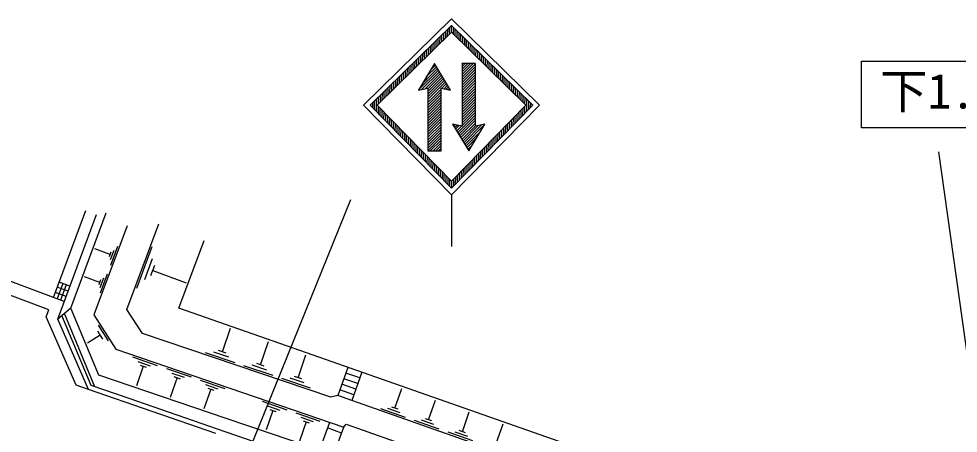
# Model space of a CAD drawing. Units: millimetres, scale not verified. Extents: x 40000 to 680000, y 20000 to 380000.
# Drawn here: x 504056 to 553427, y 290523 to 312306 of the extents above; entities that cross this region are included whole.
import ezdxf
from ezdxf.enums import TextEntityAlignment as Align

# ---------------------------------------------------------------- set-up
doc = ezdxf.new("R2010")
doc.units = ezdxf.units.MM
doc.header["$LTSCALE"] = 1000
doc.layers.add('M-BGD', color=7, linetype='Continuous', lineweight=25)
doc.layers.add('M-STR-STRC', color=7, linetype='Continuous', lineweight=25)
doc.styles.add('ＭＳ ゴシック', font='')
doc.styles.get('ＭＳ ゴシック').set_extended_font_data('MS Gothic')

msp = doc.modelspace()

# ---------------------------------------------------------------- hatches: boundary and pattern name
at = {"layer": 'M-STR-STRC'}
h = msp.add_hatch(dxfattribs=at)
h.set_pattern_fill('USER', color=256, style=0, pattern_type=2)
h.set_pattern_definition([(269.4106, (526800, 311956), (199.9894, -2.0572), []), (269.4106, (526800, 302235), (199.9894, -2.0572), [])])
h.paths.add_polyline_path([(526800, 311956), (522525, 307769), (526800, 303409), (531073, 307769), (526800, 311956), (526800, 311606), (522886, 307772), (526800, 303766), (530712, 307772), (526800, 311606)])
h = msp.add_hatch(dxfattribs=at)
h.set_pattern_fill('USER', color=256, style=0, pattern_type=2)
h.set_pattern_definition([(45, (526250, 305361), (-141.421, 141.421), []), (45, (526250, 305503), (-141.421, 141.421), [])])
h.paths.add_polyline_path([(526250, 305361), (526250, 308661), (526750, 308561), (525900, 309961), (525057, 308561), (525550, 308661), (525550, 305361)])
h = msp.add_hatch(dxfattribs=at)
h.set_pattern_fill('USER', color=256, style=0, pattern_type=2)
h.set_pattern_definition([(45, (528550, 306761), (-141.421, 141.421), []), (45, (528550, 306903), (-141.421, 141.421), [])])
h.paths.add_polyline_path([(528550, 306761), (528050, 306661), (528050, 309961), (527350, 309961), (527350, 306661), (526850, 306761), (527700, 305361)])

# ---------------------------------------------------------------- linework, layer by layer
at = {"layer": 'M-BGD'}
for p, q in [((505882, 297661), (507581, 302232)), ((506100, 296522), (508144, 302022)), ((506792, 297100), (508650, 302098)), ((509746, 301415), (508007, 296737)), ((509731, 297020), (511408, 301533)), ((508856, 299919), (508057, 300216)), ((509241, 300344), (508870, 299346)), ((510255, 298143), (511072, 300340)), ((512475, 297103), (513793, 300647)), ((508902, 300044), (508810, 299794)), ((509049, 300132), (508863, 299632)), ((510679, 298611), (511087, 299709)), ((506445, 297452), (500547, 299644)), ((511001, 298804), (511205, 299353)), ((505642, 297016), (500870, 298790)), ((508311, 298452), (507512, 298749)), ((508696, 298877), (508325, 297878)), ((511103, 299078), (512860, 298425)), ((506366, 298388), (506070, 297591)), ((506741, 298249), (506178, 298458)), ((506554, 298318), (506257, 297522)), ((508357, 298577), (508264, 298327)), ((508503, 298664), (508318, 298165)), ((506544, 297717), (505981, 297927)), ((506643, 297983), (506080, 298192)), ((505502, 296639), (505642, 297016)), ((506792, 297100), (506100, 296522)), ((508059, 292964), (506455, 296818)), ((508256, 293573), (506792, 297100)), ((508007, 296737), (509150, 294944)), ((510552, 295769), (509731, 297020)), ((519181, 294740), (512475, 297103)), ((507074, 293040), (505502, 296639)), ((507717, 292818), (506100, 296522)), ((507857, 293034), (506326, 296711)), ((508196, 295889), (508460, 295473)), ((508230, 296202), (508759, 295371)), ((520456, 292418), (510552, 295769)), ((514754, 294800), (515175, 296045)), ((508328, 295681), (507663, 295258)), ((516758, 294116), (517173, 295342)), ((509150, 294944), (521133, 290839)), ((515427, 294225), (513870, 294752)), ((515091, 294512), (514312, 294776)), ((514949, 294734), (514559, 294866)), ((510032, 294536), (511336, 294089)), ((510313, 294294), (510966, 294070)), ((518737, 293441), (519145, 294647)), ((538892, 287841), (519181, 294740)), ((510595, 294051), (510237, 293008)), ((510432, 294107), (510758, 293996)), ((511813, 293926), (513111, 293481)), ((517420, 293551), (515888, 294069)), ((517089, 293833), (516323, 294093)), ((516950, 294051), (516567, 294181)), ((521345, 293983), (520824, 292499)), ((514963, 291303), (508256, 293573)), ((512373, 293444), (512017, 292405)), ((512093, 293685), (512742, 293463)), ((512211, 293499), (512535, 293388)), ((513587, 293318), (514879, 292876)), ((519389, 292885), (517882, 293395)), ((519063, 293163), (518310, 293418)), ((518926, 293377), (518549, 293505)), ((521879, 293129), (521137, 293390)), ((521983, 293426), (521241, 293687)), ((522088, 293723), (521567, 292238)), ((507717, 292818), (507074, 293040)), ((514411, 290508), (507717, 292818)), ((509858, 292344), (507857, 293034)), ((514144, 292839), (513790, 291805)), ((513866, 293078), (514511, 292857)), ((513983, 292894), (514306, 292783)), ((521671, 292535), (520928, 292796)), ((521775, 292832), (521033, 293093)), ((523827, 291843), (524191, 292881)), ((514493, 290744), (509858, 292344)), ((520824, 292499), (520456, 292418)), ((521567, 292238), (520824, 292499)), ((516855, 292199), (518135, 291760)), ((517131, 291961), (517771, 291742)), ((540028, 285765), (521567, 292238)), ((524385, 291356), (523088, 291811)), ((524106, 291600), (523457, 291827)), ((523989, 291786), (523665, 291900)), ((525597, 291223), (525962, 292261)), ((521310, 289154), (514963, 291303)), ((517407, 291724), (517057, 290700)), ((517247, 291778), (517567, 291669)), ((518611, 291597), (519885, 291161)), ((518886, 291361), (519523, 291143)), ((527369, 290602), (527733, 291641)), ((519161, 291124), (518812, 290105)), ((519002, 291179), (519320, 291070)), ((520391, 291094), (519853, 289647)), ((521018, 290531), (520283, 290804)), ((521126, 290820), (520596, 289396)), ((521126, 290820), (521264, 290992)), ((521264, 290992), (540701, 284176)), ((526156, 290735), (524857, 291191)), ((525877, 290979), (525227, 291207)), ((525760, 291166), (525435, 291279)), ((529141, 289980), (529506, 291021)), ((540887, 281638), (514493, 290744)), ((527927, 290114), (526628, 290570)), ((527648, 290358), (526998, 290586)), ((527531, 290545), (527206, 290659))]:
    msp.add_line(p, q, dxfattribs=at)
at = {"layer": 'M-STR-STRC'}
for p, q in [((526800, 311956), (522525, 307769)), ((526800, 311606), (522886, 307772)), ((531073, 307769), (526800, 311956)), ((530712, 307772), (526800, 311606)), ((548346, 310074), (556746, 310074)), ((548346, 306574), (548346, 310074)), ((525900, 309961), (525057, 308561)), ((526750, 308561), (525900, 309961)), ((527350, 309961), (527350, 306661)), ((528050, 309961), (527350, 309961)), ((528050, 306661), (528050, 309961)), ((525057, 308561), (525550, 308661)), ((525550, 308661), (525550, 305361)), ((526250, 305361), (526250, 308661)), ((526250, 308661), (526750, 308561)), ((522525, 307769), (526800, 303409)), ((522886, 307772), (526800, 303766)), ((526800, 303766), (530712, 307772)), ((526800, 303409), (531073, 307769)), ((527350, 306661), (526850, 306761)), ((526850, 306761), (527700, 305361)), ((527700, 305361), (528550, 306761)), ((528550, 306761), (528050, 306661)), ((556746, 306574), (548346, 306574)), ((525550, 305361), (526250, 305361)), ((557947, 265740), (552412, 305306)), ((509141, 272274), (521502, 302799)), ((526800, 303052), (526800, 300342))]:
    msp.add_line(p, q, dxfattribs=at)
msp.add_lwpolyline([(522172, 307772), (526800, 312306), (531427, 307772), (526800, 303052)], close=True, dxfattribs=at)

# ---------------------------------------------------------------- texts
at = {"layer": 'M-STR-STRC', "style": 'ＭＳ ゴシック'}
msp.add_text('下1.2', height=1833, dxfattribs=at).set_placement((552432, 307038), align=Align.BOTTOM_CENTER)

doc.saveas('drawing.dxf')
